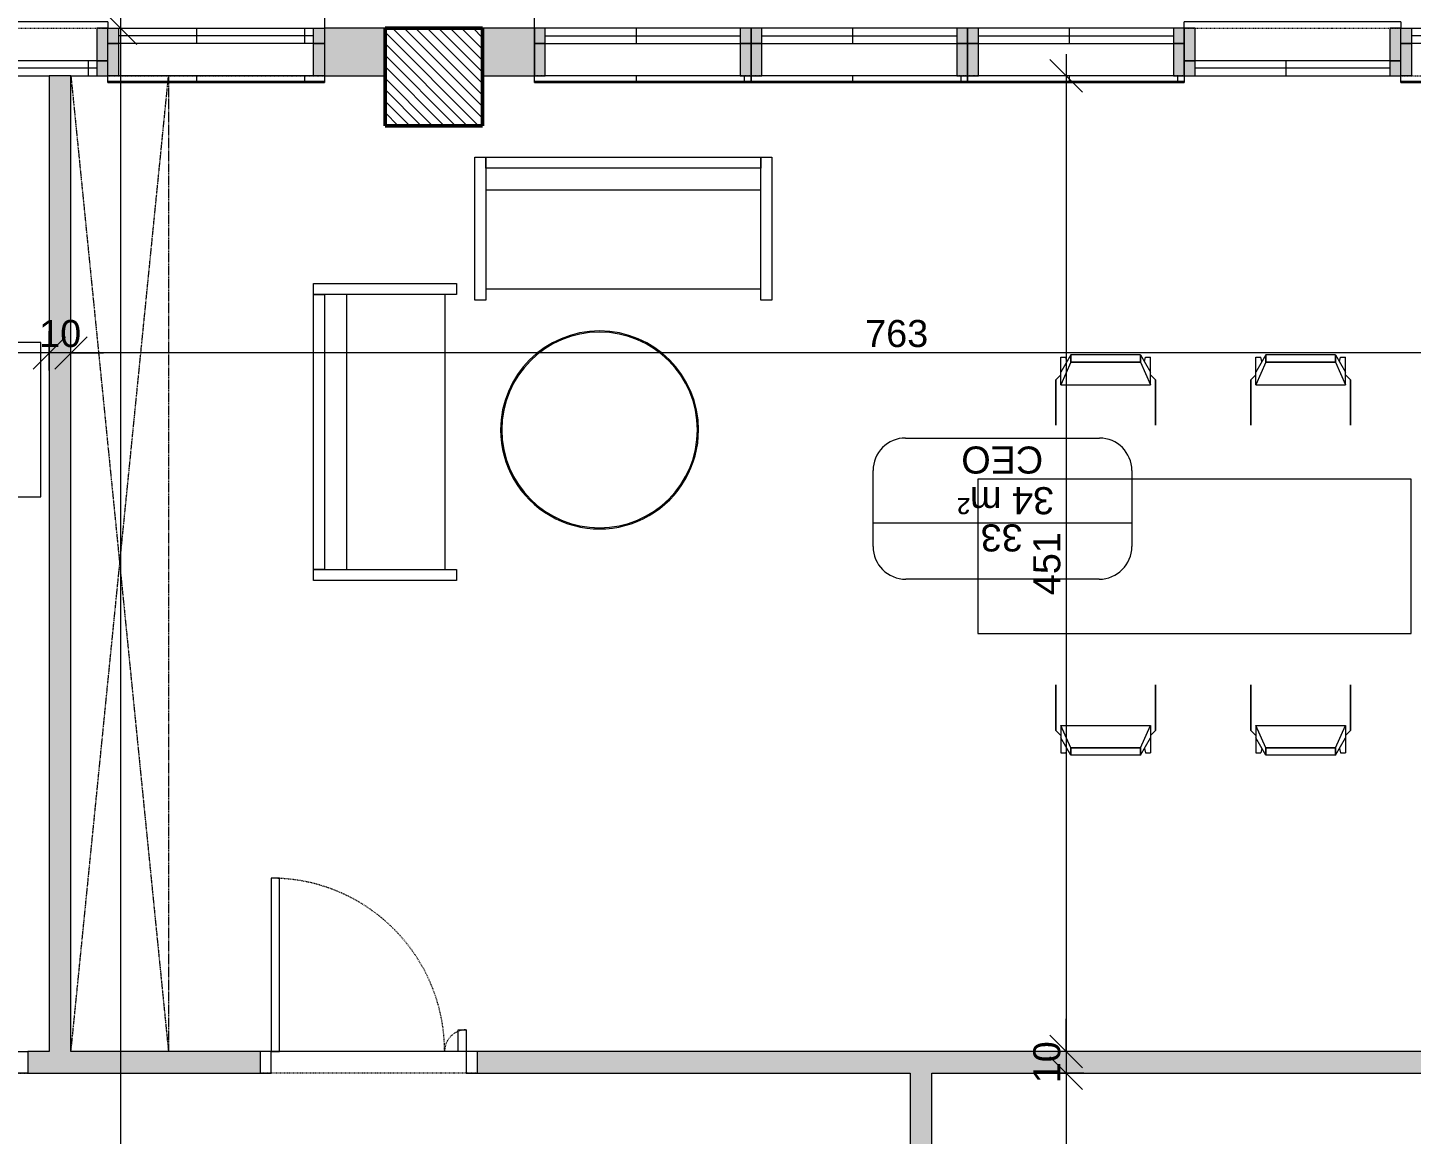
# Model space of a CAD drawing. Header units: centimetres. Extents: x -5566 to 5867, y -120 to 4683.
# Drawn here: x -2775 to -2136, y 3702 to 4213 of the extents above; entities that cross this region are included whole.
import ezdxf

# ---------------------------------------------------------------- set-up
doc = ezdxf.new("R2010")
doc.units = ezdxf.units.CM
doc.linetypes.add('Dash', pattern=[0.6, 0.3, -0.3])
doc.linetypes.add('Hidden_2', pattern=[0.6, 0.4, -0.2])
for name, color, linetype, lineweight in [('A-ANNO-DIMS', 211, 'Continuous', 5), ('A-AREA-IDEN', 2, 'Continuous', 5), ('A-DOOR', 31, 'Continuous', 13), ('A-DOOR-FRAM', 31, 'Continuous', 15), ('A-DOOR-HDLN', 31, 'Dash', 15), ('A-FLOR-OVHD', 1, 'Hidden_2', 18), ('A-GLAZ', 151, 'Continuous', 13), ('A-GLAZ-HDLN', 1, 'Dash', 15), ('A-WALL', 113, 'Continuous', 13), ('A-WALL-PATT', 111, 'Continuous', 20), ('G-IMPT', 8, 'Continuous', 13), ('I-FURN', 30, 'Continuous', 13), ('I-WALL', 2, 'Continuous', 13), ('S-COLS', 52, 'Continuous', 13)]:
    doc.layers.add(name, color=color, linetype=linetype, lineweight=lineweight)
doc.styles.add('Arial', font='arial.ttf', dxfattribs={"height": 12.5})
doc.dimstyles.new('100_200_2_5mm_Arial_cm', dxfattribs={"dimscale": 30.48, "dimtxt": 12.753242, "dimasz": 0.492126, "dimexe": 0.328084, "dimexo": 0.0625, "dimgap": 0.082021, "dimtad": 1, "dimdec": 0, "dimzin": 0, "dimdsep": 46, "dimtxsty": 'Arial', "dimblk1": 'OBLIQUE', "dimblk2": 'OBLIQUE', "dimsah": 1, "dimcen": 0.09, "dimdle": 0.328084, "dimazin": 0, "dimtfac": 1, "dimtdec": 4, "dimtix": 1, "dimtmove": 0, "dimatfit": 3, "dimfxl": 0.328084, "dimfxlon": 1, "dimtvp": 1, "dimtolj": 1, "dimtzin": 0, "dimlwd": 15, "dimlwe": 15, "dimarcsym": 2})
pattern_1 = [(180, (2594, 11.5), (1e-14, -100), []), (270, (2594, 11.5), (50, 3e-15), [])]
pattern_2 = [(0, (-2894, -11.5), (0, 100), []), (90, (-2894, -11.5), (-50, 3e-15), [])]
pattern_3 = [(180, (2694, 11.5), (1e-14, -100), []), (270, (2694, 11.5), (50, 3e-15), [])]
pattern_4 = [(180, (2494, 11.5), (1e-14, -100), []), (270, (2494, 11.5), (50, 3e-15), [])]
pattern_5 = [(0, (-2297, -11.5), (0, 100), []), (90, (-2297, -11.5), (-50, 3e-15), [])]

# ---------------------------------------------------------------- blocks, each defined once
blk = doc.blocks.new('AR_Structural_Columns_Concrete_Rec - 450 x 450mm-1338395-Level _9_00')
at = {"layer": 'S-COLS'}
h = blk.add_hatch(dxfattribs=at)
h.set_pattern_fill('FP_2', color=8, style=0, pattern_type=2)
h.set_pattern_definition([(315, (-2397.5, 0), (2.6516504, 2.6516504), [])])
h.paths.add_polyline_path([(-22.5, -22.5), (22.5, -22.5), (22.5, 22.5), (-22.5, 22.5), (-22.5, 0.5)], flags=0)
at = {"layer": 'S-COLS', "lineweight": 50}
for p, q in [((22.5, 22.5), (-22.5, 22.5)), ((-22.5, 22.5), (-22.5, -22.5)), ((22.5, -22.5), (22.5, 22.5)), ((-22.5, -22.5), (22.5, -22.5))]:
    blk.add_line(p, q, dxfattribs=at)
blk = doc.blocks.new('AR_Ext_Alum_Dbl_Hinge - W100H240-1561113-Level _9_00')
at = {"layer": 'A-DOOR'}
for p, q in [((-45, 5), (-50, 5)), ((-45, -5), (-45, 5)), ((-50, -5), (-45, -5))]:
    blk.add_line(p, q, dxfattribs=at)
at = {"layer": 'A-DOOR', "lineweight": 15}
for p, q in [((-45, -15), (-45, -5)), ((-41.2, -5), (-41.2, -15)), ((41.2, -5), (41.2, -85)), ((45, -5), (41.2, -5)), ((45, -85), (45, -5)), ((-41.2, -15), (-45, -15)), ((41.2, -85), (45, -85))]:
    blk.add_line(p, q, dxfattribs=at)
at = {"layer": 'A-DOOR', "linetype": 'Dash'}
for centre, radius, start, end in [((-45, -5), 10, 270, 0), ((45, -5), 80, 180, 270)]:
    blk.add_arc(centre, radius, start, end, dxfattribs=at)
at = {"layer": 'A-DOOR-FRAM'}
for p, q in [((45, 5), (45, -5)), ((50, 5), (45, 5)), ((45, -5), (50, -5))]:
    blk.add_line(p, q, dxfattribs=at)
at = {"layer": 'A-DOOR-FRAM', "lineweight": 13}
blk.add_line((-45, -5), (45, -5), dxfattribs=at)
at = {"layer": 'A-DOOR-HDLN'}
for p, q in [((-50, 5), (50, 5)), ((-50, -5), (50, -5))]:
    blk.add_line(p, q, dxfattribs=at)
blk = doc.blocks.new('AR_FUR_Sofa - 1372mm-387672-Level _9_00')
at = {"layer": 'I-FURN'}
for p, q in [((-61.56, -18.4), (-61.56, 47.64)), ((-61.56, 47.64), (-56.48, 47.64)), ((-56.48, 47.64), (-56.48, -18.4)), ((-56.48, 42.56), (-56.48, 47.64)), ((-56.48, 47.64), (70.56, 47.64)), ((70.56, -18.4), (70.56, 47.64)), ((70.56, 47.64), (75.64, 47.64)), ((70.56, 47.64), (70.56, 42.56)), ((75.64, 47.64), (75.64, -18.4)), ((70.56, 42.56), (-56.48, 42.56)), ((70.56, 32.4), (-56.48, 32.4)), ((-56.48, -18.4), (-61.56, -18.4)), ((-56.48, -13.2), (70.56, -13.2)), ((75.64, -18.4), (70.56, -18.4))]:
    blk.add_line(p, q, dxfattribs=at)
blk = doc.blocks.new('AR_FUR_Table_Cir - 0915mm Diameter-377479-Level _9_00')
at = {"layer": 'I-FURN'}
for radius, start, end in [(45.7, 360, 180), (45.18, 0, 180), (45.18, 180, 0), (45.7, 180, 360)]:
    blk.add_arc((0, 0), radius, start, end, dxfattribs=at)
blk = doc.blocks.new('AR_Alum_Sgl_keep_DownOpen - W100H175-1651809-Level _9_00')
at = {"layer": 'A-GLAZ'}
h = blk.add_hatch(dxfattribs=at)
h.set_pattern_fill('FP_24', color=256, style=0, pattern_type=2)
h.set_pattern_definition(pattern_1)
h.paths.add_polyline_path([(50, 11), (50, 14), (-50, 14), (-50, 11), (45, 11)], flags=0)
for points in [[(-45, 11), (-50, 11), (-50, -4), (-45, -4)], [(50, 11), (45, 11), (45, -4), (50, -4)]]:
    blk.add_hatch(color=256, dxfattribs=at).paths.add_polyline_path(points, flags=0)
h = blk.add_hatch(color=256, dxfattribs=at)
h.paths.add_polyline_path([(50, -11), (50, -4), (45, -4), (45, -11)], flags=0)
h.paths.add_polyline_path([(-45, -11), (-45, -4), (-50, -4), (-50, -11)], flags=0)
h = blk.add_hatch(dxfattribs=at)
h.set_pattern_fill('FP_24', color=256, style=0, pattern_type=2)
h.set_pattern_definition(pattern_1)
h.paths.add_polyline_path([(45, -4), (-45, -4), (-45, -11), (45, -11)], flags=0)
for p, q in [((-50, 11), (-50, 14)), ((50, 14), (-50, 14)), ((50, 14), (50, 11)), ((45, -4), (-45, -4)), ((-45, -11), (45, -11))]:
    blk.add_line(p, q, dxfattribs=at)
at = {"layer": 'A-GLAZ', "lineweight": 15}
for p, q in [((-45, 11), (-50, 11)), ((-50, 11), (-50, -4)), ((-45, -4), (-45, 11)), ((50, 11), (45, 11)), ((45, 11), (45, -4)), ((50, -4), (50, 11)), ((-50, -4), (-50, -11)), ((-45, -4), (-50, -4)), ((-50, -4), (-45, -4)), ((-45, -11), (-45, -4)), ((50, -4), (45, -4)), ((45, -4), (45, -11)), ((45, -4), (50, -4)), ((50, -11), (50, -4)), ((-50, -11), (-45, -11)), ((45, -11), (50, -11))]:
    blk.add_line(p, q, dxfattribs=at)
at = {"layer": 'A-GLAZ', "lineweight": 18}
blk.add_line((45, -7.5), (-45, -7.5), dxfattribs=at)
at = {"layer": 'A-GLAZ-HDLN'}
blk.add_line((-50, 11), (50, 11), dxfattribs=at)
blk = doc.blocks.new('AR_Alum_Sgl_keep_DownOpen - W100H175-1651812-Level _9_00')
at = {"layer": 'A-GLAZ'}
h = blk.add_hatch(color=256, dxfattribs=at)
h.paths.add_polyline_path([(-50, 4), (-45, 4), (-45, 11), (-50, 11)], flags=0)
h.paths.add_polyline_path([(45, 4), (50, 4), (50, 11), (45, 11)], flags=0)
h = blk.add_hatch(dxfattribs=at)
h.set_pattern_fill('FP_25', color=256, style=0, pattern_type=2)
h.set_pattern_definition(pattern_2)
h.paths.add_polyline_path([(-45, 4), (45, 4), (45, 11), (-45, 11)], flags=0)
for points in [[(-50, -4), (-50, -11), (-45, -11), (-45, 4), (-50, 4)], [(45, -6.55), (45, -11), (50, -11), (50, 4), (45, 4), (45, -4)]]:
    blk.add_hatch(color=256, dxfattribs=at).paths.add_polyline_path(points, flags=0)
h = blk.add_hatch(dxfattribs=at)
h.set_pattern_fill('FP_25', color=256, style=0, pattern_type=2)
h.set_pattern_definition(pattern_2)
h.paths.add_polyline_path([(-50, -11), (-50, -14), (50, -14), (50, -11), (-45, -11)], flags=0)
at = {"layer": 'A-GLAZ', "lineweight": 15}
for p, q in [((-50, 11), (-45, 11)), ((-50, 4), (-50, 11)), ((-45, 11), (-45, 4)), ((45, 11), (50, 11)), ((45, 4), (45, 11)), ((50, 11), (50, 4)), ((-45, 4), (-50, 4)), ((-50, -11), (-50, 4)), ((-50, 4), (-45, 4)), ((-45, 4), (-45, -11)), ((50, 4), (45, 4)), ((45, -11), (45, 4)), ((45, 4), (50, 4)), ((50, 4), (50, -11)), ((-45, -11), (-50, -11)), ((50, -11), (45, -11))]:
    blk.add_line(p, q, dxfattribs=at)
at = {"layer": 'A-GLAZ'}
for p, q in [((-45, 11), (45, 11)), ((45, 4), (-45, 4)), ((-50, -14), (-50, -11)), ((50, -11), (50, -14)), ((-50, -14), (50, -14))]:
    blk.add_line(p, q, dxfattribs=at)
at = {"layer": 'A-GLAZ', "lineweight": 18}
blk.add_line((45, 7.5), (-45, 7.5), dxfattribs=at)
at = {"layer": 'A-GLAZ-HDLN'}
blk.add_line((-50, -11), (50, -11), dxfattribs=at)
blk = doc.blocks.new('AR_Alum_Sgl_keep_DownOpen - W100H175-V37-Level _9_00')
at = {"layer": 'A-GLAZ'}
for points in [[(-50, 11), (-50, -4), (-45, -4), (-45, 11)], [(45, 4), (45, -4), (50, -4), (50, 11), (45, 11)]]:
    blk.add_hatch(color=256, dxfattribs=at).paths.add_polyline_path(points, flags=0)
h = blk.add_hatch(color=256, dxfattribs=at)
h.paths.add_polyline_path([(-50, -4), (-50, -11), (-45, -11), (-45, -4)], flags=0)
h.paths.add_polyline_path([(45, -4), (45, -11), (50, -11), (50, -4)], flags=0)
h = blk.add_hatch(dxfattribs=at)
h.set_pattern_fill('FP_26', color=256, style=0, pattern_type=2)
h.set_pattern_definition([(0, (-2794, -11.5), (0, 100), []), (90, (-2794, -11.5), (-50, 3e-15), [])])
h.paths.add_polyline_path([(-45, -11), (45, -11), (45, -4), (-45, -4)], flags=0)
for p, q in [((-50, 11), (-50, 14)), ((50, 14), (-50, 14)), ((50, 14), (50, 11)), ((45, -4), (-45, -4)), ((-45, -11), (45, -11))]:
    blk.add_line(p, q, dxfattribs=at)
at = {"layer": 'A-GLAZ', "lineweight": 15}
for p, q in [((-45, 11), (-50, 11)), ((-50, 11), (-50, -4)), ((-45, -4), (-45, 11)), ((50, 11), (45, 11)), ((45, 11), (45, -4)), ((50, -4), (50, 11)), ((-50, -4), (-50, -11)), ((-45, -4), (-50, -4)), ((-50, -4), (-45, -4)), ((-45, -11), (-45, -4)), ((50, -4), (45, -4)), ((45, -4), (45, -11)), ((45, -4), (50, -4)), ((50, -11), (50, -4)), ((-50, -11), (-45, -11)), ((45, -11), (50, -11))]:
    blk.add_line(p, q, dxfattribs=at)
at = {"layer": 'A-GLAZ', "lineweight": 18}
blk.add_line((45, -7.5), (-45, -7.5), dxfattribs=at)
at = {"layer": 'A-GLAZ-HDLN'}
blk.add_line((-50, 11), (50, 11), dxfattribs=at)
blk = doc.blocks.new('AR_Alum_Sgl_keep_DownOpen - W100H175-V38-Level _9_00')
at = {"layer": 'A-GLAZ'}
h = blk.add_hatch(dxfattribs=at)
h.set_pattern_fill('FP_27', color=256, style=0, pattern_type=2)
h.set_pattern_definition(pattern_3)
h.paths.add_polyline_path([(50, 11), (50, 14), (-50, 14), (-50, 11), (45, 11)], flags=0)
for points in [[(-45, 4), (-45, 11), (-50, 11), (-50, -4), (-45, -4)], [(50, -4), (50, 11), (45, 11), (45, -4)]]:
    blk.add_hatch(color=256, dxfattribs=at).paths.add_polyline_path(points, flags=0)
h = blk.add_hatch(color=256, dxfattribs=at)
h.paths.add_polyline_path([(50, -4), (45, -4), (45, -11), (50, -11)], flags=0)
h.paths.add_polyline_path([(-45, -11), (-45, -4), (-50, -4), (-50, -11)], flags=0)
h = blk.add_hatch(dxfattribs=at)
h.set_pattern_fill('FP_27', color=256, style=0, pattern_type=2)
h.set_pattern_definition(pattern_3)
h.paths.add_polyline_path([(45, -11), (45, -4), (-45, -4), (-45, -11), (-12.23, -11)], flags=0)
for p, q in [((-50, 11), (-50, 14)), ((50, 14), (-50, 14)), ((50, 14), (50, 11)), ((45, -4), (-45, -4)), ((-45, -11), (45, -11))]:
    blk.add_line(p, q, dxfattribs=at)
at = {"layer": 'A-GLAZ', "lineweight": 15}
for p, q in [((-45, 11), (-50, 11)), ((-50, 11), (-50, -4)), ((-45, -4), (-45, 11)), ((50, 11), (45, 11)), ((45, 11), (45, -4)), ((50, -4), (50, 11)), ((-50, -4), (-50, -11)), ((-45, -4), (-50, -4)), ((-50, -4), (-45, -4)), ((-45, -11), (-45, -4)), ((50, -4), (45, -4)), ((45, -4), (45, -11)), ((45, -4), (50, -4)), ((50, -11), (50, -4)), ((-50, -11), (-45, -11)), ((45, -11), (50, -11))]:
    blk.add_line(p, q, dxfattribs=at)
at = {"layer": 'A-GLAZ', "lineweight": 18}
blk.add_line((45, -7.5), (-45, -7.5), dxfattribs=at)
at = {"layer": 'A-GLAZ-HDLN'}
blk.add_line((-50, 11), (50, 11), dxfattribs=at)
blk = doc.blocks.new('AR_FUR_Desk_Office - 160_70-376127-Level _9_00')
at = {"layer": 'I-FURN'}
for p, q in [((156.2, 73.1), (-3.8, 73.1)), ((-3.8, 73.1), (-3.8, 1.83)), ((156.2, 1.83), (156.2, 73.1)), ((-3.8, 1.83), (156.2, 1.83))]:
    blk.add_line(p, q, dxfattribs=at)
blk = doc.blocks.new('AR_Ext_Alum_Dbl_Hinge - W100H240-1562665-Level _9_00')
at = {"layer": 'A-DOOR', "lineweight": 15}
for p, q in [((41.2, 5), (41.2, 85)), ((41.2, 85), (45, 85)), ((45, 85), (45, 5)), ((-41.2, 15), (-45, 15)), ((-45, 15), (-45, 5)), ((-41.2, 5), (-41.2, 15)), ((45, 5), (41.2, 5))]:
    blk.add_line(p, q, dxfattribs=at)
at = {"layer": 'A-DOOR'}
for p, q in [((-50, 5), (-45, 5)), ((-45, 5), (-45, -5)), ((-45, -5), (-50, -5))]:
    blk.add_line(p, q, dxfattribs=at)
at = {"layer": 'A-DOOR', "linetype": 'Dash'}
for centre, radius, start, end in [((45, 5), 80, 90, 180), ((-45, 5), 10, 0, 90)]:
    blk.add_arc(centre, radius, start, end, dxfattribs=at)
at = {"layer": 'A-DOOR-FRAM', "lineweight": 13}
blk.add_line((-45, 5), (45, 5), dxfattribs=at)
at = {"layer": 'A-DOOR-FRAM'}
for p, q in [((45, -5), (45, 5)), ((45, 5), (50, 5)), ((50, -5), (45, -5))]:
    blk.add_line(p, q, dxfattribs=at)
at = {"layer": 'A-DOOR-HDLN'}
for p, q in [((-50, 5), (50, 5)), ((-50, -5), (50, -5))]:
    blk.add_line(p, q, dxfattribs=at)
blk = doc.blocks.new('AR_FUR_Desk_Office - 200_70-1737388-Level _9_00')
at = {"layer": 'I-FURN'}
for p, q in [((-23.8, -1.83), (-23.8, -73.1)), ((176.2, -1.83), (-23.8, -1.83)), ((176.2, -73.1), (176.2, -1.83)), ((-23.8, -73.1), (176.2, -73.1))]:
    blk.add_line(p, q, dxfattribs=at)
blk = doc.blocks.new('AR_FUR_Chair_Armless - 12ZSTG16_dwg-385050-Level _9_00')
at = {"layer": 'G-IMPT', "lineweight": 5}
for p, q in [((-57.45, 16.09), (-49.41, 20.68)), ((-57.45, 16.09), (-49.41, 20.68)), ((-56.3, 20.68), (-56.3, 18.38)), ((-49.41, 20.68), (-56.3, 20.68)), ((-54.01, 16.09), (-43.66, 20.68)), ((-54.01, 16.09), (-43.66, 20.68)), ((-43.66, 20.68), (-49.41, 20.68)), ((-48.26, 20.68), (-45.96, 22.98)), ((-45.96, 22.98), (-48.26, 20.68)), ((-45.96, 22.98), (-25, 22.98)), ((-25, 22.98), (-45.96, 22.98)), ((-43.66, 20.68), (-43.66, -20.68)), ((-57.45, -16.09), (-57.45, 16.09)), ((-57.45, 16.09), (-54.01, 16.09)), ((-57.45, -16.09), (-57.45, 16.09)), ((-54.01, 16.09), (-57.45, 16.09)), ((-54.3, 17.89), (-56.3, 18.38)), ((-54.01, -16.09), (-54.01, 16.09)), ((-54.01, 16.09), (-54.01, -16.09)), ((-57.45, -16.09), (-54.01, -16.09)), ((-57.45, -16.09), (-49.41, -20.68)), ((-54.01, -16.09), (-57.45, -16.09)), ((-57.45, -16.09), (-49.41, -20.68)), ((-54.3, -17.89), (-56.3, -18.38)), ((-56.3, -18.38), (-56.3, -20.68)), ((-54.01, -16.09), (-43.66, -20.68)), ((-54.01, -16.09), (-43.66, -20.68)), ((-49.41, -20.68), (-56.3, -20.68)), ((-43.66, -20.68), (-49.41, -20.68)), ((-45.96, -22.98), (-48.26, -20.68)), ((-45.96, -22.98), (-48.26, -20.68)), ((-45.96, -22.98), (-25, -22.98)), ((-25, -22.98), (-45.96, -22.98))]:
    blk.add_line(p, q, dxfattribs=at)
blk = doc.blocks.new('AR_FUR_Chair_Armless - AR_FUR_Chair_Armless-1211962-Level _9_00')
at = {"extrusion": (0, 0, -1), "zscale": -1, "rotation": 180}
blk.add_blockref('AR_FUR_Chair_Armless - 12ZSTG16_dwg-385050-Level _9_00', (0, 0), dxfattribs=at)
blk = doc.blocks.new('AR_FUR_Chair_Armless - AR_FUR_Chair_Armless-385056-Level _9_00')
blk.add_blockref('AR_FUR_Chair_Armless - 12ZSTG16_dwg-385050-Level _9_00', (0, 0))
blk = doc.blocks.new('AR_Alum_Sgl_keep_DownOpen - W100H175-V137-Level _9_00')
at = {"layer": 'A-GLAZ'}
h = blk.add_hatch(dxfattribs=at)
h.set_pattern_fill('FP_114', color=256, style=0, pattern_type=2)
h.set_pattern_definition(pattern_4)
h.paths.add_polyline_path([(50, 11), (50, 14), (-50, 14), (-50, 11), (45, 11)], flags=0)
for points in [[(-45, 11), (-50, 11), (-50, -4), (-45, -4)], [(50, 11), (45, 11), (45, -4), (50, -4)]]:
    blk.add_hatch(color=256, dxfattribs=at).paths.add_polyline_path(points, flags=0)
h = blk.add_hatch(color=256, dxfattribs=at)
h.paths.add_polyline_path([(50, -4), (45, -4), (45, -11), (50, -11)], flags=0)
h.paths.add_polyline_path([(-45, -11), (-45, -4), (-50, -4), (-50, -11)], flags=0)
h = blk.add_hatch(dxfattribs=at)
h.set_pattern_fill('FP_114', color=256, style=0, pattern_type=2)
h.set_pattern_definition(pattern_4)
h.paths.add_polyline_path([(45, -4), (-45, -4), (-45, -11), (45, -11)], flags=0)
for p, q in [((-50, 11), (-50, 14)), ((50, 14), (-50, 14)), ((50, 14), (50, 11)), ((45, -4), (-45, -4)), ((-45, -11), (45, -11))]:
    blk.add_line(p, q, dxfattribs=at)
at = {"layer": 'A-GLAZ', "lineweight": 15}
for p, q in [((-45, 11), (-50, 11)), ((-50, 11), (-50, -4)), ((-45, -4), (-45, 11)), ((50, 11), (45, 11)), ((45, 11), (45, -4)), ((50, -4), (50, 11)), ((-50, -4), (-50, -11)), ((-45, -4), (-50, -4)), ((-50, -4), (-45, -4)), ((-45, -11), (-45, -4)), ((50, -4), (45, -4)), ((45, -4), (45, -11)), ((45, -4), (50, -4)), ((50, -11), (50, -4)), ((-50, -11), (-45, -11)), ((45, -11), (50, -11))]:
    blk.add_line(p, q, dxfattribs=at)
at = {"layer": 'A-GLAZ', "lineweight": 18}
blk.add_line((45, -7.5), (-45, -7.5), dxfattribs=at)
at = {"layer": 'A-GLAZ-HDLN'}
blk.add_line((-50, 11), (50, 11), dxfattribs=at)
blk = doc.blocks.new('AR_Alum_Sgl_keep_DownOpen - W100H175-V139-Level _9_00')
at = {"layer": 'A-GLAZ'}
h = blk.add_hatch(color=256, dxfattribs=at)
h.paths.add_polyline_path([(-50, 4), (-45, 4), (-45, 11), (-50, 11)], flags=0)
h.paths.add_polyline_path([(45, 4), (50, 4), (50, 11), (45, 11)], flags=0)
h = blk.add_hatch(dxfattribs=at)
h.set_pattern_fill('FP_116', color=256, style=0, pattern_type=2)
h.set_pattern_definition(pattern_5)
h.paths.add_polyline_path([(-45, 4), (45, 4), (45, 11), (-45, 11)], flags=0)
for points in [[(-50, -4), (-50, -11), (-45, -11), (-45, 4), (-50, 4)], [(45, 4), (45, -11), (50, -11), (50, 4)]]:
    blk.add_hatch(color=256, dxfattribs=at).paths.add_polyline_path(points, flags=0)
h = blk.add_hatch(dxfattribs=at)
h.set_pattern_fill('FP_116', color=256, style=0, pattern_type=2)
h.set_pattern_definition(pattern_5)
h.paths.add_polyline_path([(-50, -14), (50, -14), (50, -11), (-50, -11)], flags=0)
at = {"layer": 'A-GLAZ', "lineweight": 15}
for p, q in [((-50, 11), (-45, 11)), ((-50, 4), (-50, 11)), ((-45, 11), (-45, 4)), ((45, 11), (50, 11)), ((45, 4), (45, 11)), ((50, 11), (50, 4)), ((-45, 4), (-50, 4)), ((-50, -11), (-50, 4)), ((-50, 4), (-45, 4)), ((-45, 4), (-45, -11)), ((50, 4), (45, 4)), ((45, -11), (45, 4)), ((45, 4), (50, 4)), ((50, 4), (50, -11)), ((-45, -11), (-50, -11)), ((50, -11), (45, -11))]:
    blk.add_line(p, q, dxfattribs=at)
at = {"layer": 'A-GLAZ'}
for p, q in [((-45, 11), (45, 11)), ((45, 4), (-45, 4)), ((-50, -14), (-50, -11)), ((50, -11), (50, -14)), ((-50, -14), (50, -14))]:
    blk.add_line(p, q, dxfattribs=at)
at = {"layer": 'A-GLAZ', "lineweight": 18}
blk.add_line((45, 7.5), (-45, 7.5), dxfattribs=at)
at = {"layer": 'A-GLAZ-HDLN'}
blk.add_line((-50, -11), (50, -11), dxfattribs=at)
blk = doc.blocks.new('AR_Alum_Sgl_keep_DownOpen - W100H175-V140-Level _9_00')
at = {"layer": 'A-GLAZ'}
for points in [[(-50, 11), (-50, -4), (-45, -4), (-45, 11)], [(45, 4), (45, -4), (50, -4), (50, 11), (45, 11)]]:
    blk.add_hatch(color=256, dxfattribs=at).paths.add_polyline_path(points, flags=0)
h = blk.add_hatch(color=256, dxfattribs=at)
h.paths.add_polyline_path([(-50, -4), (-50, -11), (-45, -11), (-45, -4)], flags=0)
h.paths.add_polyline_path([(45, -4), (45, -11), (50, -11), (50, -4)], flags=0)
h = blk.add_hatch(dxfattribs=at)
h.set_pattern_fill('FP_117', color=256, style=0, pattern_type=2)
h.set_pattern_definition([(0, (-2197, -11.5), (0, 100), []), (90, (-2197, -11.5), (-50, 3e-15), [])])
h.paths.add_polyline_path([(-45, -4), (-45, -11), (45, -11), (45, -4), (5.24, -4)], flags=0)
for p, q in [((-50, 11), (-50, 14)), ((50, 14), (-50, 14)), ((50, 14), (50, 11)), ((45, -4), (-45, -4)), ((-45, -11), (23, -11)), ((33, -11), (45, -11))]:
    blk.add_line(p, q, dxfattribs=at)
at = {"layer": 'A-GLAZ', "lineweight": 15}
for p, q in [((-45, 11), (-50, 11)), ((-50, 11), (-50, -4)), ((-45, -4), (-45, 11)), ((50, 11), (45, 11)), ((45, 11), (45, -4)), ((50, -4), (50, 11)), ((-50, -4), (-50, -11)), ((-45, -4), (-50, -4)), ((-50, -4), (-45, -4)), ((-45, -11), (-45, -4)), ((50, -4), (45, -4)), ((45, -4), (45, -11)), ((45, -4), (50, -4)), ((50, -11), (50, -4)), ((-50, -11), (-45, -11)), ((45, -11), (50, -11))]:
    blk.add_line(p, q, dxfattribs=at)
at = {"layer": 'A-GLAZ', "lineweight": 18}
blk.add_line((45, -7.5), (-45, -7.5), dxfattribs=at)
at = {"layer": 'A-GLAZ-HDLN'}
blk.add_line((-50, 11), (50, 11), dxfattribs=at)
blk = doc.blocks.new('_Oblique')
at = {"color": 0, "linetype": 'ByBlock', "lineweight": -2}
blk.add_line((-0.5, -0.5), (0.5, 0.5), dxfattribs=at)
blk = doc.blocks.new('DIMBLOCK1-Level _9_00')
at = {"layer": 'A-ANNO-DIMS', "color": 0, "lineweight": 15, "transparency": 16777216}
for p, q in [((-2295.48, 4200.99), (-2295.48, 3730.49)), ((-2287.39, 4190.99), (-2305.48, 4190.99)), ((-2287.39, 3740.49), (-2305.48, 3740.49))]:
    blk.add_line(p, q, dxfattribs=at)
at = {"layer": 'Defpoints', "color": 0, "transparency": 16777216}
for p in [(-2285.48, 4190.99), (-2295.48, 3740.49), (-2285.48, 3740.49)]:
    blk.add_point(p, dxfattribs=at)
at = {"layer": 'A-ANNO-DIMS', "color": 0, "lineweight": 15, "transparency": 16777216, "xscale": 15, "yscale": 15, "zscale": 15}
for p, rotation in [((-2295.48, 4190.99), 90), ((-2295.48, 3740.49), 270)]:
    blk.add_blockref('_Oblique', p, dxfattribs=dict(at, rotation=rotation))
at = {"layer": 'A-ANNO-DIMS', "color": 0, "lineweight": 15, "transparency": 16777216, "insert": (-2304.37, 3965.74), "char_height": 12.5, "width": 34.6103, "attachment_point": 5, "rotation": 90, "style": 'Arial'}
blk.add_mtext('\\A1;451', dxfattribs=at)
blk = doc.blocks.new('DIMBLOCK2-Level _9_00')
at = {"layer": 'A-ANNO-DIMS', "color": 0, "lineweight": 15, "transparency": 16777216}
for p, q in [((-2295.48, 3740.49), (-2295.48, 3755.49)), ((-2287.39, 3740.49), (-2305.48, 3740.49)), ((-2295.48, 3740.49), (-2295.48, 3730.49)), ((-2287.39, 3730.49), (-2305.48, 3730.49)), ((-2295.48, 3730.49), (-2295.48, 3715.49))]:
    blk.add_line(p, q, dxfattribs=at)
at = {"layer": 'Defpoints', "color": 0, "transparency": 16777216}
for p in [(-2285.48, 3740.49), (-2295.48, 3730.49), (-2285.48, 3730.49)]:
    blk.add_point(p, dxfattribs=at)
at = {"layer": 'A-ANNO-DIMS', "color": 0, "lineweight": 15, "transparency": 16777216, "xscale": 15, "yscale": 15, "zscale": 15}
for p, rotation in [((-2295.48, 3740.49), 270), ((-2295.48, 3730.49), 90)]:
    blk.add_blockref('_Oblique', p, dxfattribs=dict(at, rotation=rotation))
at = {"layer": 'A-ANNO-DIMS', "color": 0, "lineweight": 15, "transparency": 16777216, "insert": (-2304.37, 3735.49), "char_height": 12.5, "width": 23.0736, "attachment_point": 5, "rotation": 90, "style": 'Arial'}
blk.add_mtext('\\A1;10', dxfattribs=at)
blk = doc.blocks.new('DIMBLOCK3-Level _9_00')
at = {"layer": 'A-ANNO-DIMS', "color": 0, "lineweight": 15, "transparency": 16777216}
for p, q in [((-2295.48, 3740.49), (-2295.48, 3180.49)), ((-2287.39, 3730.49), (-2305.48, 3730.49)), ((-2287.39, 3190.49), (-2305.48, 3190.49))]:
    blk.add_line(p, q, dxfattribs=at)
at = {"layer": 'Defpoints', "color": 0, "transparency": 16777216}
for p in [(-2285.48, 3730.49), (-2295.48, 3190.49), (-2285.48, 3190.49)]:
    blk.add_point(p, dxfattribs=at)
at = {"layer": 'A-ANNO-DIMS', "color": 0, "lineweight": 15, "transparency": 16777216, "xscale": 15, "yscale": 15, "zscale": 15}
for p, rotation in [((-2295.48, 3730.49), 90), ((-2295.48, 3190.49), 270)]:
    blk.add_blockref('_Oblique', p, dxfattribs=dict(at, rotation=rotation))
at = {"layer": 'A-ANNO-DIMS', "color": 0, "lineweight": 15, "transparency": 16777216, "insert": (-2304.37, 3460.49), "char_height": 12.5, "width": 34.6103, "attachment_point": 5, "rotation": 90, "style": 'Arial'}
blk.add_mtext('\\A1;540', dxfattribs=at)
blk = doc.blocks.new('AR_TAG_Room - Room_Number_Area-320731-Level _9_00')
at = {"layer": 'A-AREA-IDEN'}
for p, q in [((-0.893, 0.519), (0.893, 0.519)), ((-1.195, 0), (-1.195, 0.217)), ((1.195, 0.217), (1.195, 0)), ((-1.195, -0.485), (-1.195, 0)), ((-1.195, 0), (1.195, 0)), ((1.195, 0), (1.195, -0.485)), ((0.895, -0.784), (-0.895, -0.784))]:
    blk.add_line(p, q, dxfattribs=at)
for centre, radius, start, end in [((-0.893, 0.217), 0.302, 90, 180), ((0.893, 0.217), 0.302, 0, 90), ((-0.895, -0.485), 0.3, 180, 270), ((0.895, -0.485), 0.3, 270, 0)]:
    blk.add_arc(centre, radius, start, end, dxfattribs=at)
blk = doc.blocks.new('DIMBLOCK45-Level _9_00')
at = {"layer": 'A-ANNO-DIMS', "color": 0, "lineweight": 15, "transparency": 16777216}
for p, q in [((-2732.13, 4222.99), (-2732.13, 1602.99)), ((-2740.22, 4212.99), (-2722.13, 4212.99)), ((-2724.03, 1612.99), (-2742.13, 1612.99))]:
    blk.add_line(p, q, dxfattribs=at)
at = {"layer": 'Defpoints', "color": 0, "transparency": 16777216}
for p in [(-2742.13, 4212.99), (-2732.13, 1612.99), (-2722.13, 1612.99)]:
    blk.add_point(p, dxfattribs=at)
at = {"layer": 'A-ANNO-DIMS', "color": 0, "lineweight": 15, "transparency": 16777216, "xscale": 15, "yscale": 15, "zscale": 15}
for p, rotation in [((-2732.13, 4212.99), 90), ((-2732.13, 1612.99), 270)]:
    blk.add_blockref('_Oblique', p, dxfattribs=dict(at, rotation=rotation))
at = {"layer": 'A-ANNO-DIMS', "color": 0, "lineweight": 15, "transparency": 16777216, "insert": (-2741.01, 2912.99), "char_height": 12.5, "width": 46.1471, "attachment_point": 5, "rotation": 90, "style": 'Arial'}
blk.add_mtext('\\A1;2600', dxfattribs=at)
blk = doc.blocks.new('DIMBLOCK85-Level _9_00')
at = {"layer": 'A-ANNO-DIMS', "color": 0, "lineweight": 15, "transparency": 16777216}
for p, q in [((-2755, 4054.95), (-2755, 4073.05)), ((-1992.5, 4054.95), (-1992.5, 4073.05)), ((-1982.5, 4063.05), (-2765, 4063.05))]:
    blk.add_line(p, q, dxfattribs=at)
at = {"layer": 'Defpoints', "color": 0, "transparency": 16777216}
for p in [(-2755, 4063.05), (-2755, 4053.05), (-1992.5, 4053.05)]:
    blk.add_point(p, dxfattribs=at)
at = {"layer": 'A-ANNO-DIMS', "color": 0, "lineweight": 15, "transparency": 16777216, "xscale": 15, "yscale": 15, "zscale": 15, "rotation": 180}
blk.add_blockref('_Oblique', (-2755, 4063.05), dxfattribs=at)
at = {"layer": 'A-ANNO-DIMS', "color": 0, "lineweight": 15, "transparency": 16777216, "xscale": 15, "yscale": 15, "zscale": 15}
blk.add_blockref('_Oblique', (-1992.5, 4063.05), dxfattribs=at)
at = {"layer": 'A-ANNO-DIMS', "color": 0, "lineweight": 15, "transparency": 16777216, "insert": (-2373.75, 4071.93), "char_height": 12.5, "width": 34.6103, "attachment_point": 5, "style": 'Arial'}
blk.add_mtext('\\A1;763', dxfattribs=at)
blk = doc.blocks.new('DIMBLOCK86-Level _9_00')
at = {"layer": 'A-ANNO-DIMS', "color": 0, "lineweight": 15, "transparency": 16777216}
for p, q in [((-2765, 4054.95), (-2765, 4073.05)), ((-2755, 4054.95), (-2755, 4073.05)), ((-2765, 4063.05), (-2780, 4063.05)), ((-2755, 4063.05), (-2765, 4063.05)), ((-2755, 4063.05), (-2740, 4063.05))]:
    blk.add_line(p, q, dxfattribs=at)
at = {"layer": 'Defpoints', "color": 0, "transparency": 16777216}
for p in [(-2765, 4063.05), (-2765, 4053.05), (-2755, 4053.05)]:
    blk.add_point(p, dxfattribs=at)
at = {"layer": 'A-ANNO-DIMS', "color": 0, "lineweight": 15, "transparency": 16777216, "xscale": 15, "yscale": 15, "zscale": 15}
blk.add_blockref('_Oblique', (-2765, 4063.05), dxfattribs=at)
at = {"layer": 'A-ANNO-DIMS', "color": 0, "lineweight": 15, "transparency": 16777216, "xscale": 15, "yscale": 15, "zscale": 15, "rotation": 180}
blk.add_blockref('_Oblique', (-2755, 4063.05), dxfattribs=at)
at = {"layer": 'A-ANNO-DIMS', "color": 0, "lineweight": 15, "transparency": 16777216, "insert": (-2760, 4071.93), "char_height": 12.5, "width": 23.0736, "attachment_point": 5, "style": 'Arial'}
blk.add_mtext('\\A1;10', dxfattribs=at)
blk = doc.blocks.new('DIMBLOCK87-Level _9_00')
at = {"layer": 'A-ANNO-DIMS', "color": 0, "lineweight": 15, "transparency": 16777216}
for p, q in [((-3785, 4054.95), (-3785, 4073.05)), ((-2765, 4054.95), (-2765, 4073.05)), ((-2755, 4063.05), (-3795, 4063.05))]:
    blk.add_line(p, q, dxfattribs=at)
at = {"layer": 'Defpoints', "color": 0, "transparency": 16777216}
for p in [(-3785, 4063.05), (-3785, 4053.05), (-2765, 4053.05)]:
    blk.add_point(p, dxfattribs=at)
at = {"layer": 'A-ANNO-DIMS', "color": 0, "lineweight": 15, "transparency": 16777216, "xscale": 15, "yscale": 15, "zscale": 15, "rotation": 180}
blk.add_blockref('_Oblique', (-3785, 4063.05), dxfattribs=at)
at = {"layer": 'A-ANNO-DIMS', "color": 0, "lineweight": 15, "transparency": 16777216, "xscale": 15, "yscale": 15, "zscale": 15}
blk.add_blockref('_Oblique', (-2765, 4063.05), dxfattribs=at)
at = {"layer": 'A-ANNO-DIMS', "color": 0, "lineweight": 15, "transparency": 16777216, "insert": (-3275, 4071.93), "char_height": 12.5, "width": 46.1471, "attachment_point": 5, "style": 'Arial'}
blk.add_mtext('\\A1;1020', dxfattribs=at)

msp = doc.modelspace()

# ---------------------------------------------------------------- hatches: boundary and pattern name
at = {"layer": 'A-WALL-PATT', "lineweight": 13}
h = msp.add_hatch(color=256, dxfattribs=at)
h.paths.add_polyline_path([(-4957.5, 4190.99), (-4934, 4190.99), (-4934, 4212.99), (-4957.5, 4212.99)], flags=0)
h.paths.add_polyline_path([(-4434, 4190.99), (-4410, 4190.99), (-4410, 4212.99), (-4434, 4212.99)], flags=0)
h.paths.add_polyline_path([(-4365, 4190.99), (-4338, 4190.99), (-4338, 4212.99), (-4365, 4212.99), (-4365, 4206.8)], flags=0)
h.paths.add_polyline_path([(-3838, 4212.99), (-3838, 4190.99), (-3810, 4190.99), (-3810, 4212.99)], flags=0)
h.paths.add_polyline_path([(-3765, 4207.05), (-3765, 4190.99), (-3738, 4190.99), (-3738, 4212.99), (-3765, 4212.99)], flags=0)
h.paths.add_polyline_path([(-3238, 4205.99), (-3238, 4190.99), (-3210, 4190.99), (-3210, 4212.99), (-3238, 4212.99)], flags=0)
h.paths.add_polyline_path([(-3165, 4206), (-3165, 4190.99), (-3138, 4190.99), (-3138, 4212.99), (-3165, 4212.99)], flags=0)
h.paths.add_polyline_path([(-2638, 4190.99), (-2610, 4190.99), (-2610, 4212.99), (-2638, 4212.99)], flags=0)
h.paths.add_polyline_path([(-2565, 4196.44), (-2565, 4190.99), (-2541, 4190.99), (-2541, 4212.99), (-2565, 4212.99)], flags=0)
h.paths.add_polyline_path([(-2041, 4190.99), (-2017.5, 4190.99), (-2017.5, 4212.99), (-2041, 4212.99), (-2041, 4193.1)], flags=0)
msp.add_hatch(color=256, dxfattribs=at).paths.add_polyline_path([(-2765, 3783.7), (-2765, 3740.49), (-2755, 3740.49), (-2755, 4190.99), (-2765, 4190.99), (-2765, 3942.85)], flags=0)
h = msp.add_hatch(color=256, dxfattribs=at)
h.paths.add_polyline_path([(-3220, 3730.49), (-2875, 3730.49), (-2875, 3740.49), (-3220, 3740.49)], flags=0)
h.paths.add_polyline_path([(-2775, 3740.49), (-2775, 3730.49), (-2667.5, 3730.49), (-2667.5, 3740.49), (-2765, 3740.49)], flags=0)
h.paths.add_polyline_path([(-2567.5, 3730.49), (-1989.5, 3730.49), (-1989.5, 3740.49), (-2567.5, 3740.49)], flags=0)
h = msp.add_hatch(color=256, dxfattribs=at)
h.paths.add_polyline_path([(-2367.5, 2828.83), (-2367.5, 1930.49), (-2357.5, 1930.49), (-2357.5, 3035.49), (-2367.5, 3035.49)], flags=0)
h.paths.add_polyline_path([(-2367.5, 1800.49), (-2357.5, 1800.49), (-2357.5, 1830.49), (-2367.5, 1830.49), (-2367.5, 1810.49)], flags=0)
h.paths.add_polyline_path([(-2367.5, 3529.48), (-2367.5, 3335.49), (-2357.5, 3335.49), (-2357.5, 3730.49), (-2367.5, 3730.49)], flags=0)
h.paths.add_polyline_path([(-2367.5, 3235.49), (-2367.5, 3135.49), (-2357.5, 3135.49), (-2357.5, 3235.49)], flags=0)

# ---------------------------------------------------------------- linework, layer by layer
at = {"layer": 'A-FLOR-OVHD'}
for p, q in [((-2755, 4190.49), (-2710, 3740.49)), ((-2755, 3740.49), (-2710, 4190.49)), ((-2710, 4190.49), (-2710, 3740.49)), ((-2755, 3740.49), (-2755, 4110.49)), ((-2710, 3740.49), (-2755, 3740.49))]:
    msp.add_line(p, q, dxfattribs=at)
at = {"layer": 'A-WALL', "lineweight": 20}
for p, q in [((-2638, 4220.99), (-2638, 4212.99)), ((-2541, 4212.99), (-2541, 4220.99))]:
    msp.add_line(p, q, dxfattribs=at)
at = {"layer": 'A-WALL'}
for p, q in [((-2610, 4212.99), (-2638, 4212.99)), ((-2541, 4212.99), (-2565, 4212.99))]:
    msp.add_line(p, q, dxfattribs=at)
at = {"layer": 'I-WALL', "lineweight": 20}
for p, q in [((-2638, 4212.99), (-2638, 4190.99)), ((-2541, 4190.99), (-2541, 4212.99)), ((-2755, 4190.99), (-2765, 4190.99)), ((-2765, 4190.99), (-2765, 3740.49)), ((-2755, 3740.49), (-2755, 4190.99)), ((-2638, 4190.99), (-2610, 4190.99)), ((-2565, 4190.99), (-2541, 4190.99)), ((-2765, 3740.49), (-2775, 3740.49)), ((-2775, 3740.49), (-2775, 3730.49)), ((-2667.5, 3740.49), (-2755, 3740.49)), ((-2667.5, 3730.49), (-2667.5, 3740.49)), ((-1989.5, 3740.49), (-2567.5, 3740.49)), ((-2567.5, 3740.49), (-2567.5, 3730.49)), ((-2775, 3730.49), (-2667.5, 3730.49)), ((-2567.5, 3730.49), (-2367.5, 3730.49)), ((-2367.5, 3730.49), (-2367.5, 3335.49)), ((-2357.5, 3335.49), (-2357.5, 3730.49)), ((-2357.5, 3730.49), (-1989.5, 3730.49))]:
    msp.add_line(p, q, dxfattribs=at)
at = {"layer": 'I-WALL'}
for p, q in [((-2643, 4190.99), (-2733, 4190.99)), ((-2446, 4190.99), (-2536, 4190.99)), ((-2346, 4190.99), (-2436, 4190.99)), ((-2246, 4190.99), (-2336, 4190.99))]:
    msp.add_line(p, q, dxfattribs=at)

# ---------------------------------------------------------------- block references
at = {"layer": 'A-AREA-IDEN', "xscale": 49.99999999999998, "yscale": 49.99999999999998, "zscale": 49.99999999999998, "rotation": 180}
msp.add_blockref('AR_TAG_Room - Room_Number_Area-320731-Level _9_00', (-2324.91, 3984.51), dxfattribs=at)
at = {"layer": 'A-DOOR'}
msp.add_blockref('AR_Ext_Alum_Dbl_Hinge - W100H240-1562665-Level _9_00', (-2825, 3735.49), dxfattribs=at)
at = {"layer": 'A-DOOR', "rotation": 179.9999999999999}
msp.add_blockref('AR_Ext_Alum_Dbl_Hinge - W100H240-1561113-Level _9_00', (-2617.5, 3735.49), dxfattribs=at)
at = {"layer": 'A-GLAZ'}
for name, p in [('AR_Alum_Sgl_keep_DownOpen - W100H175-V140-Level _9_00', (-2788, 4201.99)), ('AR_Alum_Sgl_keep_DownOpen - W100H175-V139-Level _9_00', (-2688, 4201.99)), ('AR_Alum_Sgl_keep_DownOpen - W100H175-V37-Level _9_00', (-2191, 4201.99)), ('AR_Alum_Sgl_keep_DownOpen - W100H175-1651812-Level _9_00', (-2091, 4201.99))]:
    msp.add_blockref(name, p, dxfattribs=at)
at = {"layer": 'A-GLAZ', "rotation": 179.9999999999993}
for name, p in [('AR_Alum_Sgl_keep_DownOpen - W100H175-V137-Level _9_00', (-2491, 4201.99)), ('AR_Alum_Sgl_keep_DownOpen - W100H175-1651809-Level _9_00', (-2391, 4201.99)), ('AR_Alum_Sgl_keep_DownOpen - W100H175-V38-Level _9_00', (-2291, 4201.99))]:
    msp.add_blockref(name, p, dxfattribs=at)
at = {"layer": 'I-FURN'}
msp.add_blockref('AR_FUR_Sofa - 1372mm-387672-Level _9_00', (-2507.04, 4105.88), dxfattribs=at)
for name, p, rotation in [('AR_FUR_Sofa - 1372mm-387672-Level _9_00', (-2595.38, 4019.45), 89.99999999999999), ('AR_FUR_Table_Cir - 0915mm Diameter-377479-Level _9_00', (-2510.94, 4027.49), 180), ('AR_FUR_Desk_Office - 160_70-376127-Level _9_00', (-2772.73, 4069.77), 179.9999999999982), ('AR_FUR_Chair_Armless - AR_FUR_Chair_Armless-1211962-Level _9_00', (-2277.24, 4004.73), 270), ('AR_FUR_Chair_Armless - AR_FUR_Chair_Armless-1211962-Level _9_00', (-2187.24, 4004.73), 270), ('AR_FUR_Desk_Office - 200_70-1737388-Level _9_00', (-2160.04, 3931.63), 179.9999999999991), ('AR_FUR_Chair_Armless - AR_FUR_Chair_Armless-385056-Level _9_00', (-2277.24, 3934.73), 89.99999999999999), ('AR_FUR_Chair_Armless - AR_FUR_Chair_Armless-385056-Level _9_00', (-2187.24, 3934.73), 89.99999999999999)]:
    msp.add_blockref(name, p, dxfattribs=dict(at, rotation=rotation))
at = {"layer": 'S-COLS'}
msp.add_blockref('AR_Structural_Columns_Concrete_Rec - 450 x 450mm-1338395-Level _9_00', (-2587.5, 4190.49), dxfattribs=at)

# ---------------------------------------------------------------- texts
at = {"layer": 'A-AREA-IDEN', "char_height": 12.5, "attachment_point": 1, "rotation": 180, "style": 'Arial'}
for s, insert, width in [('CEO', (-2306.09, 4007.35), 45.6962), ('34 m²', (-2301.08, 3988.57), 54.5147), ('33', (-2315.55, 3971.38), 23.2489)]:
    msp.add_mtext(s, dxfattribs=dict(at, insert=insert, width=width))

# ---------------------------------------------------------------- dimensions: what is measured, and where the dimension line sits
at = {"layer": 'A-ANNO-DIMS', "lineweight": 15}
for base, p1, p2, override, picture, middle in [((-2732.13, 1612.99), (-2742.13, 4212.99), (-2722.13, 1612.99), {"dimpost": '<>', "dimfxl": 2600.076922}, 'DIMBLOCK45-Level _9_00', (-2741.01, 2912.99)), ((-2295.48371936, 3740.49172688), (-2285.48371936, 4190.99172688), (-2285.48371936, 3740.49172688), {"dimpost": '<>', "dimfxl": 450.5}, 'DIMBLOCK1-Level _9_00', (-2304.36588171, 3965.74172688)), ((-2295.48, 3730.49), (-2285.48, 3740.49), (-2285.48, 3730.49), {"dimpost": '<>', "dimfxl": 10}, 'DIMBLOCK2-Level _9_00', (-2304.37, 3735.49)), ((-2295.48, 3190.49), (-2285.48, 3730.49), (-2285.48, 3190.49), {"dimpost": '<>', "dimfxl": 540}, 'DIMBLOCK3-Level _9_00', (-2304.37, 3460.49))]:
    dim = msp.add_linear_dim(base=base, p1=p1, p2=p2, angle=270, dimstyle='100_200_2_5mm_Arial_cm', override=override, dxfattribs=at)
    dim.commit()
    dim.dimension.update_dxf_attribs({"geometry": picture, "text_midpoint": middle})
for base, p1, p2, override, picture, middle in [((-3785, 4063.05), (-2765, 4053.05), (-3785, 4053.05), {"dimpost": '<>', "dimfxl": 1020}, 'DIMBLOCK87-Level _9_00', (-3275, 4071.93)), ((-2765, 4063.05), (-2755, 4053.05), (-2765, 4053.05), {"dimpost": '<>', "dimfxl": 10}, 'DIMBLOCK86-Level _9_00', (-2760, 4071.93)), ((-2755, 4063.0461548), (-1992.5, 4053.0461548), (-2755, 4053.0461548), {"dimpost": '<>', "dimfxl": 762.5}, 'DIMBLOCK85-Level _9_00', (-2373.75, 4071.93258045))]:
    dim = msp.add_linear_dim(base=base, p1=p1, p2=p2, dimstyle='100_200_2_5mm_Arial_cm', override=override, dxfattribs=at)
    dim.commit()
    dim.dimension.update_dxf_attribs({"geometry": picture, "text_midpoint": middle})

doc.saveas('drawing.dxf')
